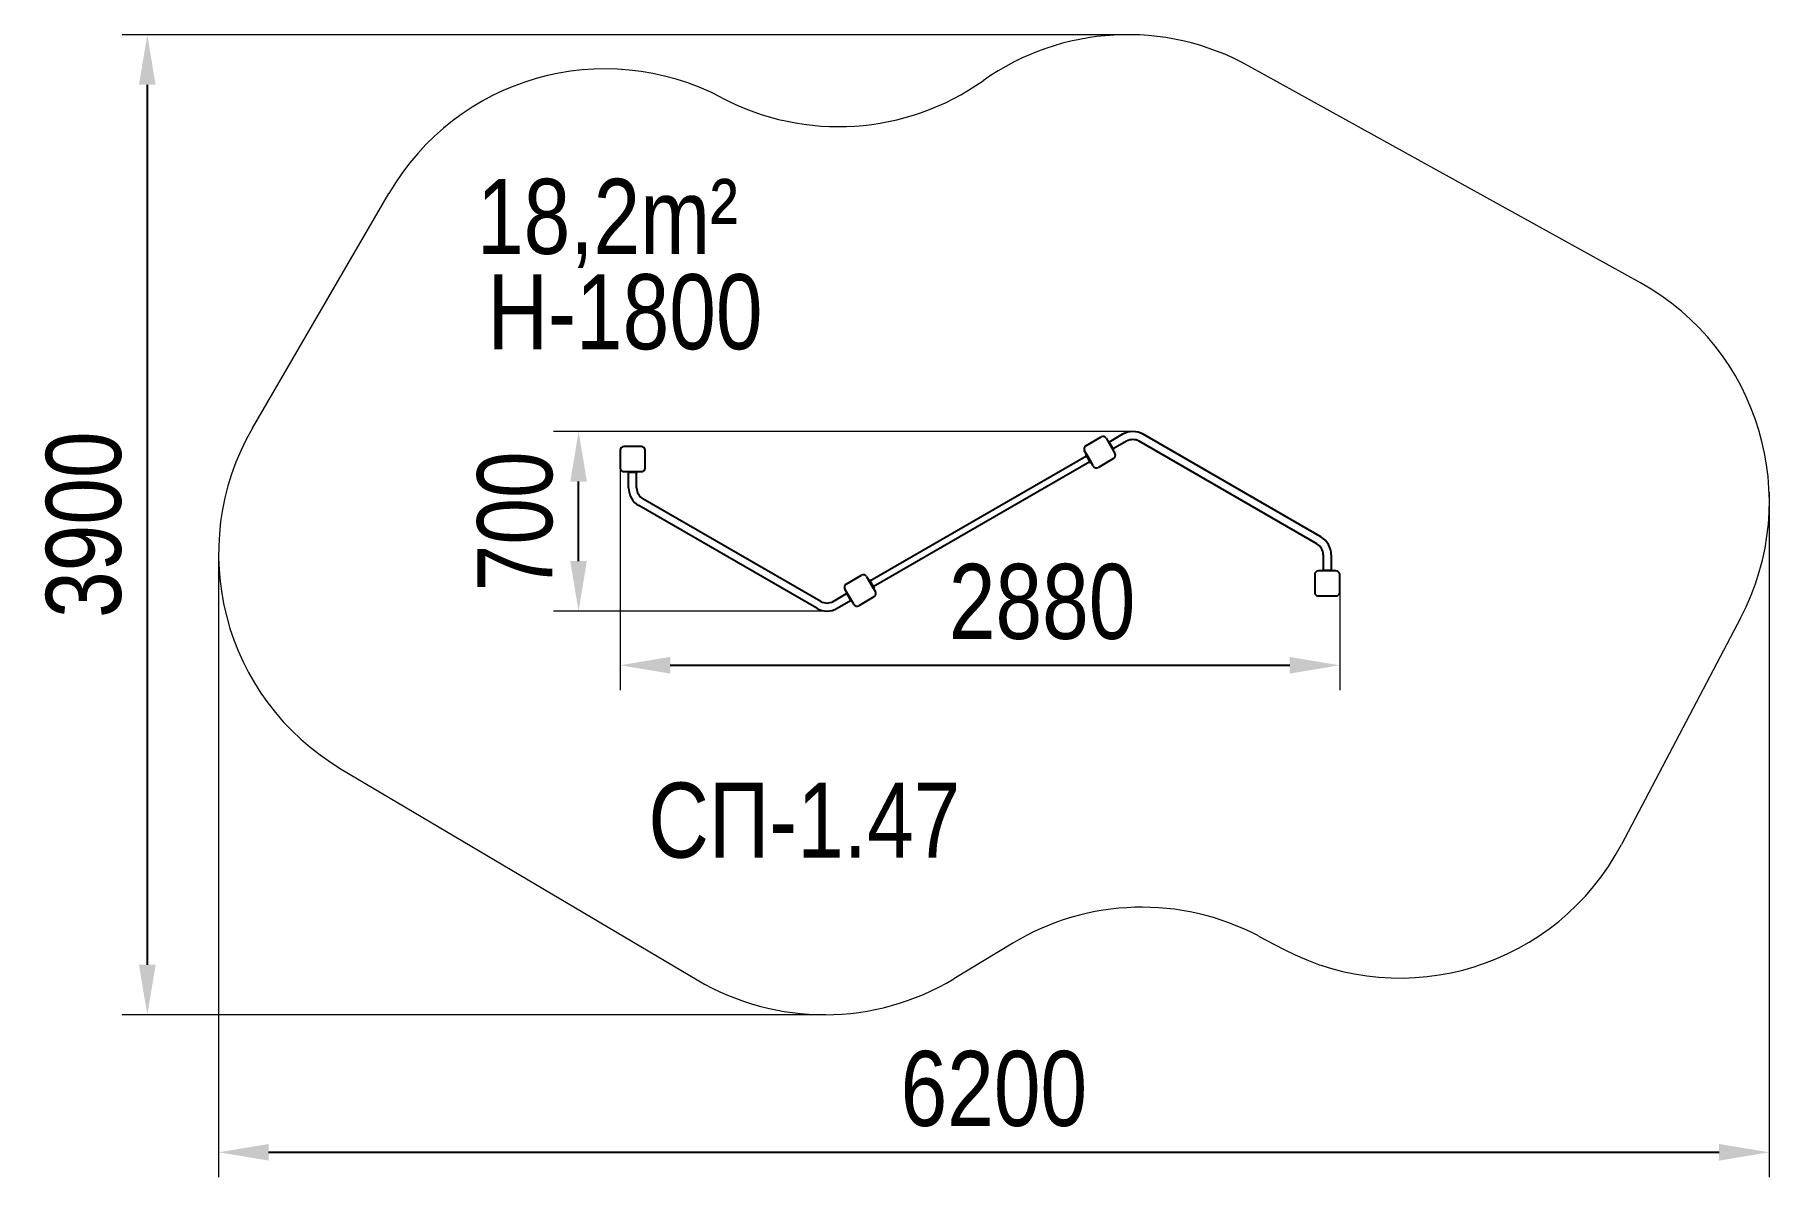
# Model space of a CAD drawing. Header units: millimetres. Extents: x -3556 to 3378, y -2059 to 2509.
import ezdxf

# ---------------------------------------------------------------- set-up
doc = ezdxf.new("R2010")
doc.units = ezdxf.units.MM
for name, color, linetype in [('DIKOM_АРТИКУЛ', 7, 'Continuous'), ('DIKOM_ЗОНА', 80, 'Continuous'), ('DIKOM_ОБЪЕКТ', 7, 'Continuous'), ('DIKOM_РАЗМЕР_ЗОНА', 7, 'Continuous'), ('DIKOM_РАЗМЕР_ОБЪЕКТА', 7, 'Continuous')]:
    doc.layers.add(name, color=color, linetype=linetype)
doc.styles.add('style1', font='arial.ttf', dxfattribs={"width": 0.8})
doc.dimstyles.new('1-50', dxfattribs={"dimtxt": 300, "dimasz": 200, "dimexe": 100, "dimexo": 0, "dimgap": 100, "dimtad": 1, "dimdec": 0, "dimtxsty": 'style1', "dimcen": 0, "dimclrd": 7, "dimclre": 7, "dimadec": 1, "dimazin": 2, "dimtfac": 1, "dimtdec": 0, "dimtmove": 0, "dimatfit": 3, "dimfxl": 0, "dimlwd": 25, "dimlwe": 18, "dimarcsym": 0})

# ---------------------------------------------------------------- blocks, each defined once
blk = doc.blocks.new('*D0')
at = {"layer": 'Defpoints', "color": 0, "transparency": 16777216}
for p in [(-1215.9, 812.2), (1660.6, 315.2), (1660.6, -11.8)]:
    blk.add_point(p, dxfattribs=at)
at = {"layer": 'DIKOM_РАЗМЕР_ОБЪЕКТА', "color": 7, "lineweight": 18, "transparency": 16777216}
for p, q in [((-1215.9, 812.2), (-1215.9, -111.8)), ((1660.6, 315.2), (1660.6, -111.8))]:
    blk.add_line(p, q, dxfattribs=at)
at = {"layer": 'DIKOM_РАЗМЕР_ОБЪЕКТА', "color": 7, "lineweight": 25, "transparency": 16777216}
blk.add_line((-1015.9, -11.8), (1460.6, -11.8), dxfattribs=at)
at = {"layer": 'DIKOM_РАЗМЕР_ОБЪЕКТА', "color": 7, "transparency": 16777216}
for points in [[(-1015.9, 21.5), (-1015.9, -45.1), (-1215.9, -11.8)], [(1460.6, 21.5), (1460.6, -45.1), (1660.6, -11.8)]]:
    blk.add_solid(points, dxfattribs=at)
at = {"layer": 'DIKOM_РАЗМЕР_ОБЪЕКТА', "color": 0, "transparency": 16777216, "insert": (470.9, 241.4), "char_height": 300, "attachment_point": 5, "style": 'style1'}
blk.add_mtext('2880', dxfattribs=at)
blk = doc.blocks.new('*D1')
at = {"layer": 'Defpoints', "color": 0, "transparency": 16777216}
for p in [(-1382.1, 922.5), (833.8, 922.5), (-389, 204.9)]:
    blk.add_point(p, dxfattribs=at)
at = {"layer": 'DIKOM_РАЗМЕР_ОБЪЕКТА', "color": 7, "lineweight": 18, "transparency": 16777216}
for p, q in [((833.8, 922.5), (-1482.1, 922.5)), ((-389, 204.9), (-1482.1, 204.9))]:
    blk.add_line(p, q, dxfattribs=at)
at = {"layer": 'DIKOM_РАЗМЕР_ОБЪЕКТА', "color": 7, "lineweight": 25, "transparency": 16777216}
blk.add_line((-1382.1, 404.9), (-1382.1, 722.5), dxfattribs=at)
at = {"layer": 'DIKOM_РАЗМЕР_ОБЪЕКТА', "color": 7, "transparency": 16777216}
for points in [[(-1415.5, 722.5), (-1348.8, 722.5), (-1382.1, 922.5)], [(-1415.5, 404.9), (-1348.8, 404.9), (-1382.1, 204.9)]]:
    blk.add_solid(points, dxfattribs=at)
at = {"layer": 'DIKOM_РАЗМЕР_ОБЪЕКТА', "color": 0, "transparency": 16777216, "insert": (-1635.3, 563.7), "char_height": 300, "attachment_point": 5, "rotation": 90, "style": 'style1'}
blk.add_mtext('700', dxfattribs=at)
blk = doc.blocks.new('*D2')
at = {"layer": 'Defpoints', "color": 0, "transparency": 16777216}
for p in [(3377.1, 682.2), (-2821, 433.8), (3377.1, -1958.8)]:
    blk.add_point(p, dxfattribs=at)
at = {"layer": 'DIKOM_РАЗМЕР_ЗОНА', "color": 7, "lineweight": 18, "transparency": 16777216}
for p, q in [((3377.1, 682.2), (3377.1, -2058.8)), ((-2821, 433.8), (-2821, -2058.8))]:
    blk.add_line(p, q, dxfattribs=at)
at = {"layer": 'DIKOM_РАЗМЕР_ЗОНА', "color": 7, "lineweight": 25, "transparency": 16777216}
blk.add_line((-2621, -1958.8), (3177.1, -1958.8), dxfattribs=at)
at = {"layer": 'DIKOM_РАЗМЕР_ЗОНА', "color": 7, "transparency": 16777216}
for points in [[(-2621, -1925.5), (-2621, -1992.1), (-2821, -1958.8)], [(3177.1, -1925.5), (3177.1, -1992.1), (3377.1, -1958.8)]]:
    blk.add_solid(points, dxfattribs=at)
at = {"layer": 'DIKOM_РАЗМЕР_ЗОНА', "color": 0, "transparency": 16777216, "insert": (278.1, -1705.6), "char_height": 300, "attachment_point": 5, "style": 'style1'}
blk.add_mtext('6200', dxfattribs=at)
blk = doc.blocks.new('*D3')
at = {"layer": 'Defpoints', "color": 0, "transparency": 16777216}
for p in [(812.8, 2509.1), (-3106.1, -1408.7), (-394.6, -1408.7)]:
    blk.add_point(p, dxfattribs=at)
at = {"layer": 'DIKOM_РАЗМЕР_ЗОНА', "color": 7, "lineweight": 18, "transparency": 16777216}
for p, q in [((812.8, 2509.1), (-3206.1, 2509.1)), ((-394.6, -1408.7), (-3206.1, -1408.7))]:
    blk.add_line(p, q, dxfattribs=at)
at = {"layer": 'DIKOM_РАЗМЕР_ЗОНА', "color": 7, "lineweight": 25, "transparency": 16777216}
blk.add_line((-3106.1, 2309.1), (-3106.1, -1208.7), dxfattribs=at)
at = {"layer": 'DIKOM_РАЗМЕР_ЗОНА', "color": 7, "transparency": 16777216}
for points in [[(-3139.5, 2309.1), (-3072.8, 2309.1), (-3106.1, 2509.1)], [(-3139.5, -1208.7), (-3072.8, -1208.7), (-3106.1, -1408.7)]]:
    blk.add_solid(points, dxfattribs=at)
at = {"layer": 'DIKOM_РАЗМЕР_ЗОНА', "color": 0, "transparency": 16777216, "insert": (-3359.4, 550.2), "char_height": 300, "attachment_point": 5, "rotation": 90, "style": 'style1'}
blk.add_mtext('3900', dxfattribs=at)

msp = doc.modelspace()

# ---------------------------------------------------------------- linework, layer by layer
at = {"layer": 'DIKOM_ЗОНА', "color": 3, "lineweight": 15}
for p, q in [((2862.5, 1516.9), (1297.4, 2383.9)), ((-2685.7, 936.1), (-2140.4, 1874.7)), ((3262.8, 176.4), (2787, -727.8)), ((-2330.6, -426.6), (-908.3, -1269.1)), ((1335.9, -1094.1), (1436.3, -1147)), ((353.6, -1122.7), (117.9, -1264.9))]:
    msp.add_line(p, q, dxfattribs=at)
for centre, start, end in [((812.8, 1509.1), 61.01712, 125.29723), ((-1275.7, 1372.3), 62.19547, 149.84466), ((-342.8, 3141.4), 242.19547, 305.29723), ((2377.9, 642.1), 332.24201, 61.01712), ((-1821, 433.8), 149.84466, 239.36171), ((1902, -262), 242.24201, 332.24201), ((870.1, -1979), 62.24201, 121.09797), ((-398.6, -408.7), 239.36171, 301.09797)]:
    msp.add_arc(centre, 1000, start, end, dxfattribs=at)
at = {"layer": 'DIKOM_ОБЪЕКТ'}
for p, q in [((792.8, 911.5), (739.2, 880.5)), ((1585.6, 501.1), (874.8, 911.5)), ((-1215.9, 847.2), (-1215.9, 777.2)), ((-1130.9, 862.2), (-1200.9, 862.2)), ((-1115.9, 777.2), (-1115.9, 847.2)), ((675.5, 784.9), (640.5, 845.5)), ((645.4, 831), (648, 832.5)), ((646, 866), (706.6, 901)), ((648, 832.5), (668, 797.9)), ((727.1, 895.5), (762.1, 834.9)), ((737.2, 884), (734.6, 882.5)), ((734.6, 882.5), (754.6, 847.9)), ((757.2, 849.4), (737.2, 884)), ((754.6, 847.9), (757.2, 849.4)), ((808.8, 883.8), (755.2, 852.8)), ((1569.6, 473.4), (858.8, 883.8)), ((-217.4, 325.4), (648.7, 825.4)), ((662.2, 802), (-203.9, 302)), ((665.4, 796.4), (645.4, 831)), ((668, 797.9), (665.4, 796.4)), ((756.6, 814.4), (696, 779.4)), ((-1200.9, 762.2), (-1130.9, 762.2)), ((-1185.9, 759.2), (-1185.9, 762.2)), ((-1185.9, 762.2), (-1145.9, 762.2)), ((-1145.9, 759.2), (-1185.9, 759.2)), ((-1181.9, 697.3), (-1181.9, 759.2)), ((-1149.9, 697.3), (-1149.9, 759.2)), ((-1145.9, 762.2), (-1145.9, 759.2)), ((-430, 215.9), (-1140.9, 626.3)), ((-414, 243.6), (-1124.9, 654)), ((1594.6, 430.1), (1594.6, 368.2)), ((1626.6, 430.1), (1626.6, 368.2)), ((-311.8, 313), (-251.2, 348)), ((1560.6, 350.2), (1560.6, 280.2)), ((1645.6, 365.2), (1575.6, 365.2)), ((1590.6, 368.2), (1630.6, 368.2)), ((1590.6, 365.2), (1590.6, 368.2)), ((1630.6, 365.2), (1590.6, 365.2)), ((1630.6, 368.2), (1630.6, 365.2)), ((1660.6, 280.2), (1660.6, 350.2)), ((-282.3, 231.9), (-317.3, 292.5)), ((-309.8, 279.5), (-312.4, 278)), ((-312.4, 278), (-292.4, 243.4)), ((-289.8, 244.9), (-309.8, 279.5)), ((-230.7, 342.5), (-195.7, 281.9)), ((-223.2, 329.5), (-220.6, 331)), ((-203.2, 294.9), (-223.2, 329.5)), ((-220.6, 331), (-200.6, 296.4)), ((-203.9, 302), (-217.4, 325.4)), ((-200.6, 296.4), (-203.2, 294.9)), ((-364, 243.6), (-310.4, 274.5)), ((-348, 215.9), (-294.4, 246.8)), ((-292.4, 243.4), (-289.8, 244.9)), ((-201.2, 261.4), (-261.8, 226.4)), ((1575.6, 265.2), (1645.6, 265.2))]:
    msp.add_line(p, q, dxfattribs=at)
for centre, radius, start, end in [((714.1, 888), 15, 30, 120), ((833.8, 840.5), 82, 60, 120), ((-1200.9, 847.2), 15, 90, 180), ((-1130.9, 847.2), 15, 0, 90), ((653.5, 853), 15, 120, 210), ((749.1, 827.4), 15, 300, 30), ((833.8, 840.5), 50, 60, 120), ((-1200.9, 777.2), 15, 180, 270), ((-1130.9, 777.2), 15, 270, 0), ((688.5, 792.4), 15, 210, 300), ((-1099.9, 697.3), 82, 180, 240), ((-1099.9, 697.3), 50, 180, 240), ((1544.6, 430.1), 82, 0, 60), ((1544.6, 430.1), 50, 0, 60), ((-243.7, 335), 15, 30, 120), ((1575.6, 350.2), 15, 90, 180), ((1645.6, 350.2), 15, 0, 90), ((-304.3, 300), 15, 120, 210), ((-208.7, 274.4), 15, 300, 30), ((1575.6, 280.2), 15, 180, 270), ((1645.6, 280.2), 15, 270, 0), ((-389, 286.9), 82, 240, 300), ((-389, 286.9), 50, 240, 300), ((-269.3, 239.4), 15, 210, 300)]:
    msp.add_arc(centre, radius, start, end, dxfattribs=at)

# ---------------------------------------------------------------- texts
at = {"layer": 'DIKOM_АРТИКУЛ', "color": 7, "linetype": 'Continuous', "lineweight": 15, "insert": (-1103.1, -480.8), "char_height": 300, "width": 1667.537, "attachment_point": 1, "style": 'style1'}
msp.add_mtext('СП-1.47', dxfattribs=at)
at = {"layer": 'DIKOM_РАЗМЕР_ОБЪЕКТА', "char_height": 300, "width": 5885.531, "attachment_point": 1, "style": 'style1'}
for s, insert in [('{\\fArial|b0|i0|c204|p34;18},{\\fArial|b0|i0|c204|p34;2}m²', (-1788.2, 1932.8)), ('H-1800', (-1746.3, 1551.7))]:
    msp.add_mtext(s, dxfattribs=dict(at, insert=insert))

# ---------------------------------------------------------------- dimensions: what is measured, and where the dimension line sits
at = {"layer": 'DIKOM_РАЗМЕР_ЗОНА'}
dim = msp.add_linear_dim(base=(-3106.1, -1408.7), p1=(812.8, 2509.1), p2=(-394.6, -1408.7), angle=90, text='3900', dimstyle='1-50', dxfattribs=at)
dim.commit()
dim.dimension.update_dxf_attribs({"geometry": '*D3', "text_midpoint": (-3106.1, 550.2), "dimtype": 160})
dim = msp.add_linear_dim(base=(3377.1, -1958.8), p1=(-2821, 433.8), p2=(3377.1, 682.2), text='6200', dimstyle='1-50', dxfattribs=at)
dim.commit()
dim.dimension.update_dxf_attribs({"geometry": '*D2', "text_midpoint": (278.1, -1958.8), "dimtype": 160})
at = {"layer": 'DIKOM_РАЗМЕР_ОБЪЕКТА'}
dim = msp.add_linear_dim(base=(-1382.1, 922.5), p1=(-389, 204.9), p2=(833.8, 922.5), angle=90, text='700', dimstyle='1-50', dxfattribs=at)
dim.commit()
dim.dimension.update_dxf_attribs({"geometry": '*D1', "text_midpoint": (-1382.1, 563.7), "dimtype": 160})
dim = msp.add_linear_dim(base=(1660.6, -11.8), p1=(-1215.9, 812.2), p2=(1660.6, 315.2), text='2880', dimstyle='1-50', dxfattribs=at)
dim.commit()
dim.dimension.update_dxf_attribs({"geometry": '*D0', "text_midpoint": (470.9, -11.8), "dimtype": 160})

doc.saveas('drawing.dxf')
